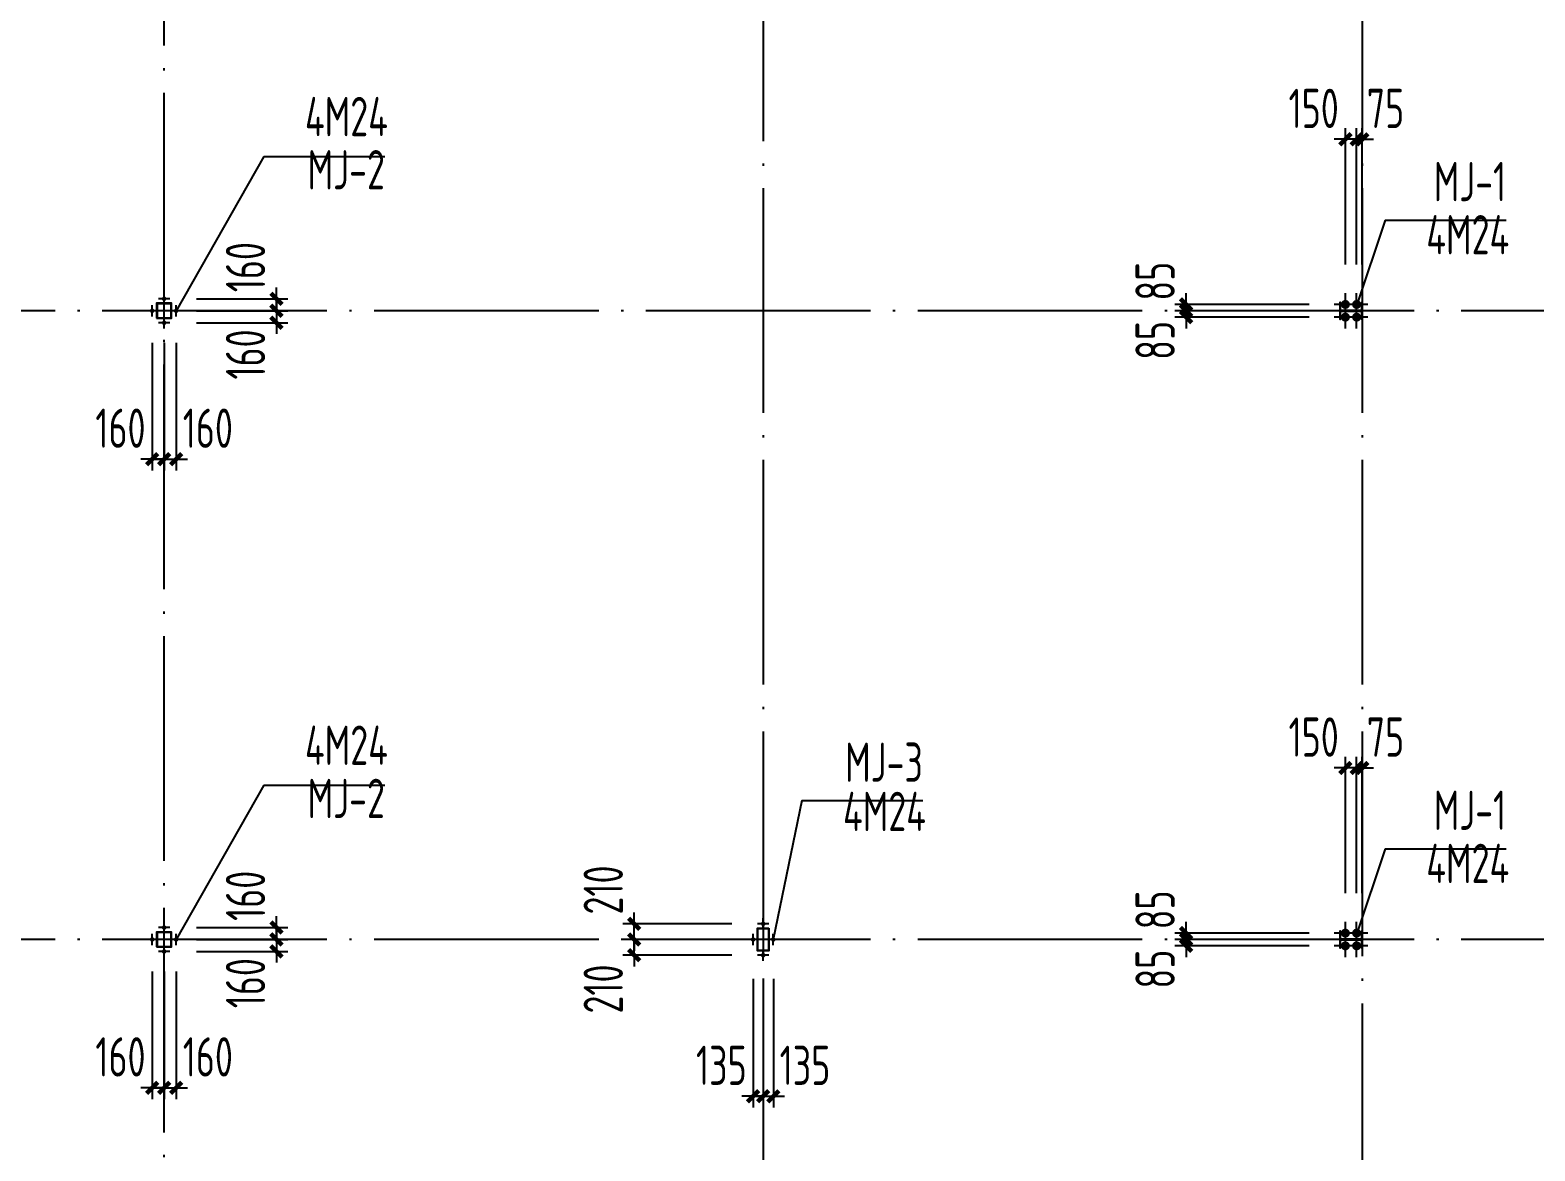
# Model space of a CAD drawing. Extents: x 899043 to 2598688, y -137197 to 211789.
# Drawn here: x 1296366 to 1316463, y 138726 to 153701 of the extents above; entities that cross this region are included whole.
import ezdxf
from ezdxf.enums import TextEntityAlignment as Align

# ---------------------------------------------------------------- set-up
doc = ezdxf.new("R2010")
doc.units = 0
doc.header["$LTSCALE"] = 1500
doc.header["$MEASUREMENT"] = 0
doc.linetypes.add('DASHED', pattern=[0.75, 0.5, -0.25])
doc.linetypes.add('DOTE', pattern=[2.42, 2, -0.2, 0.02, -0.2])
for name, color, linetype in [('AXIS', 3, 'Continuous'), ('BOLT', 252, 'Continuous'), ('Boltx', 252, 'DASHED'), ('COLUMN', 2, 'Continuous'), ('DIM', 3, 'Continuous'), ('M_Prof', 2, 'Continuous'), ('TEXT', 7, 'Continuous')]:
    doc.layers.add(name, color=color, linetype=linetype)
doc.styles.add('TSSD_Dimension', font='Tssdeng.shx', dxfattribs={"width": 0.7, "bigfont": 'hztxt.shx'})
doc.styles.add('TSSD_Label', font='Tssdeng.shx', dxfattribs={"width": 0.7, "bigfont": 'hztxt.shx'})
doc.dimstyles.new('TSSD_150_150', dxfattribs={"dimtxt": 525, "dimasz": 150, "dimexe": 150, "dimexo": 375, "dimgap": 150, "dimtad": 1, "dimdec": 0, "dimzin": 0, "dimdsep": 46, "dimtxsty": 'TSSD_Dimension', "dimblk": 'ARCHTICK', "dimblk1": 'ARCHTICK', "dimblk2": 'ARCHTICK', "dimcen": 0, "dimdle": 150, "dimclrt": 7, "dimadec": 0, "dimazin": 0, "dimtfac": 1, "dimtdec": 0, "dimtix": 1, "dimtmove": 2, "dimatfit": 3, "dimfxl": 0, "dimtolj": 1, "dimtzin": 0, "dimarcsym": 0})

# ---------------------------------------------------------------- blocks, each defined once
blk = doc.blocks.new('A$C5AF141BB')
at = {"layer": 'AXIS', "color": 253, "linetype": 'DOTE'}
for p, q in [((16000, -5247.5), (16000, 123526.9)), ((24000, 123526.9), (24000, -5247.5)), ((32000, 123526.9), (32000, -5247.5)), ((36323.2, 111000), (-26941.1, 111000)), ((36323.2, 102600), (-26262.1, 102600))]:
    blk.add_line(p, q, dxfattribs=at)
blk = doc.blocks.new('A$C0BB32EA6')
at = {"layer": 'COLUMN'}
for points in [[(46075, -16650), (46075, -16950), (45925, -16950), (45925, -16650)], [(46070, -16655), (46070, -16945), (45930, -16945), (45930, -16655)]]:
    blk.add_lwpolyline(points, close=True, dxfattribs=at)
at = {"layer": 'M_Prof'}
for points in [[(37900, -8500), (38100, -8500), (38100, -8300), (37900, -8300)], [(37906, -8494), (38094, -8494), (38094, -8306), (37906, -8306)], [(54000, -8510), (54000, -8290), (53990, -8290), (53990, -8396), (53710, -8396), (53710, -8290), (53700, -8290), (53700, -8510), (53710, -8510), (53710, -8404), (53990, -8404), (53990, -8510)], [(37900, -16900), (38100, -16900), (38100, -16700), (37900, -16700)], [(37906, -16894), (38094, -16894), (38094, -16706), (37906, -16706)], [(54000, -16910), (54000, -16690), (53990, -16690), (53990, -16796), (53710, -16796), (53710, -16690), (53700, -16690), (53700, -16910), (53710, -16910), (53710, -16804), (53990, -16804), (53990, -16910)]]:
    blk.add_lwpolyline(points, close=True, dxfattribs=at)
blk = doc.blocks.new('A$C2EA612DB')
at = {"layer": 'M_Prof'}
blk.add_blockref('A$C0BB32EA6', (-54000, 110765), dxfattribs=at)
blk = doc.blocks.new('_ArchTick')
at = {"color": 0, "linetype": 'ByBlock', "const_width": 0.4}
blk.add_lwpolyline([(-0.5, -0.5), (0.5, 0.5)], dxfattribs=at)
blk = doc.blocks.new('*D961')
at = {"layer": 'Defpoints', "color": 0}
for p in [(1313822, 141551), (1311804, 141466), (1313822, 141466)]:
    blk.add_point(p, dxfattribs=at)
at = {"layer": 'DIM', "color": 0, "lineweight": -2}
for p, q in [((1311804, 141551), (1311804, 141701)), ((1313447, 141551), (1311654, 141551)), ((1311804, 141551), (1311804, 141466)), ((1313447, 141466), (1311654, 141466)), ((1311804, 141466), (1311804, 141316))]:
    blk.add_line(p, q, dxfattribs=at)
at = {"layer": 'DIM', "color": 0, "lineweight": -2, "xscale": 150, "yscale": 150, "zscale": 150}
for p, rotation in [((1311804, 141551), 270), ((1311804, 141466), 90)]:
    blk.add_blockref('_ArchTick', p, dxfattribs=dict(at, rotation=rotation))
at = {"layer": 'DIM', "color": 7, "insert": (1311391, 141155), "char_height": 525, "attachment_point": 5, "rotation": 90, "style": 'TSSD_Dimension'}
blk.add_mtext('\\A1;85', dxfattribs=at)
blk = doc.blocks.new('*D962')
at = {"layer": 'Defpoints', "color": 0}
for p in [(1314082, 143842), (1314082, 141796), (1314157, 141796)]:
    blk.add_point(p, dxfattribs=at)
at = {"layer": 'DIM', "color": 0, "lineweight": -2}
for p, q in [((1314082, 142171), (1314082, 143992)), ((1314157, 142171), (1314157, 143992)), ((1314082, 143842), (1313932, 143842)), ((1314157, 143842), (1314082, 143842)), ((1314157, 143842), (1314307, 143842))]:
    blk.add_line(p, q, dxfattribs=at)
at = {"layer": 'DIM', "color": 0, "lineweight": -2, "xscale": 150, "yscale": 150, "zscale": 150}
blk.add_blockref('_ArchTick', (1314082, 143842), dxfattribs=at)
at = {"layer": 'DIM', "color": 0, "lineweight": -2, "xscale": 150, "yscale": 150, "zscale": 150, "rotation": 180}
blk.add_blockref('_ArchTick', (1314157, 143842), dxfattribs=at)
at = {"layer": 'DIM', "color": 7, "insert": (1314467, 144255), "char_height": 525, "attachment_point": 5, "style": 'TSSD_Dimension'}
blk.add_mtext('\\A1;75', dxfattribs=at)
blk = doc.blocks.new('*D963')
at = {"layer": 'Defpoints', "color": 0}
for p in [(1313932, 143842), (1313932, 141796), (1314082, 141796)]:
    blk.add_point(p, dxfattribs=at)
at = {"layer": 'DIM', "color": 0, "lineweight": -2}
for p, q in [((1313932, 142171), (1313932, 143992)), ((1314082, 142171), (1314082, 143992)), ((1313932, 143842), (1313782, 143842)), ((1314082, 143842), (1313932, 143842)), ((1314082, 143842), (1314232, 143842))]:
    blk.add_line(p, q, dxfattribs=at)
at = {"layer": 'DIM', "color": 0, "lineweight": -2, "xscale": 150, "yscale": 150, "zscale": 150}
blk.add_blockref('_ArchTick', (1313932, 143842), dxfattribs=at)
at = {"layer": 'DIM', "color": 0, "lineweight": -2, "xscale": 150, "yscale": 150, "zscale": 150, "rotation": 180}
blk.add_blockref('_ArchTick', (1314082, 143842), dxfattribs=at)
at = {"layer": 'DIM', "color": 7, "insert": (1313508, 144255), "char_height": 525, "attachment_point": 5, "style": 'TSSD_Dimension'}
blk.add_mtext('\\A1;150', dxfattribs=at)
blk = doc.blocks.new('*D964')
at = {"layer": 'Defpoints', "color": 0}
for p in [(1311804, 141551), (1313822, 141636), (1313822, 141551)]:
    blk.add_point(p, dxfattribs=at)
at = {"layer": 'DIM', "color": 0, "lineweight": -2}
for p, q in [((1311804, 141636), (1311804, 141786)), ((1313447, 141636), (1311654, 141636)), ((1313447, 141551), (1311654, 141551)), ((1311804, 141636), (1311804, 141551)), ((1311804, 141551), (1311804, 141401))]:
    blk.add_line(p, q, dxfattribs=at)
at = {"layer": 'DIM', "color": 0, "lineweight": -2, "xscale": 150, "yscale": 150, "zscale": 150}
for p, rotation in [((1311804, 141636), 270), ((1311804, 141551), 90)]:
    blk.add_blockref('_ArchTick', p, dxfattribs=dict(at, rotation=rotation))
at = {"layer": 'DIM', "color": 7, "insert": (1311391, 141946), "char_height": 525, "attachment_point": 5, "rotation": 90, "style": 'TSSD_Dimension'}
blk.add_mtext('\\A1;85', dxfattribs=at)
blk = doc.blocks.new('*D965')
at = {"layer": 'Defpoints', "color": 0}
for p in [(1297997, 141499), (1298157, 141499), (1298157, 139569)]:
    blk.add_point(p, dxfattribs=at)
at = {"layer": 'DIM', "color": 0, "lineweight": -2}
for p, q in [((1297997, 141124), (1297997, 139419)), ((1298157, 141124), (1298157, 139419)), ((1297997, 139569), (1297847, 139569)), ((1297997, 139569), (1298157, 139569)), ((1298157, 139569), (1298307, 139569))]:
    blk.add_line(p, q, dxfattribs=at)
at = {"layer": 'DIM', "color": 0, "lineweight": -2, "xscale": 150, "yscale": 150, "zscale": 150}
blk.add_blockref('_ArchTick', (1297997, 139569), dxfattribs=at)
at = {"layer": 'DIM', "color": 0, "lineweight": -2, "xscale": 150, "yscale": 150, "zscale": 150, "rotation": 180}
blk.add_blockref('_ArchTick', (1298157, 139569), dxfattribs=at)
at = {"layer": 'DIM', "color": 7, "insert": (1297573, 139982), "char_height": 525, "attachment_point": 5, "style": 'TSSD_Dimension'}
blk.add_mtext('\\A1;160', dxfattribs=at)
blk = doc.blocks.new('*D966')
at = {"layer": 'Defpoints', "color": 0}
for p in [(1298157, 141499), (1298317, 141499), (1298317, 139569)]:
    blk.add_point(p, dxfattribs=at)
at = {"layer": 'DIM', "color": 0, "lineweight": -2}
for p, q in [((1298157, 141124), (1298157, 139419)), ((1298317, 141124), (1298317, 139419)), ((1298157, 139569), (1298007, 139569)), ((1298157, 139569), (1298317, 139569)), ((1298317, 139569), (1298467, 139569))]:
    blk.add_line(p, q, dxfattribs=at)
at = {"layer": 'DIM', "color": 0, "lineweight": -2, "xscale": 150, "yscale": 150, "zscale": 150}
blk.add_blockref('_ArchTick', (1298157, 139569), dxfattribs=at)
at = {"layer": 'DIM', "color": 0, "lineweight": -2, "xscale": 150, "yscale": 150, "zscale": 150, "rotation": 180}
blk.add_blockref('_ArchTick', (1298317, 139569), dxfattribs=at)
at = {"layer": 'DIM', "color": 7, "insert": (1298740, 139982), "char_height": 525, "attachment_point": 5, "style": 'TSSD_Dimension'}
blk.add_mtext('\\A1;160', dxfattribs=at)
blk = doc.blocks.new('*D967')
at = {"layer": 'Defpoints', "color": 0}
for p in [(1298214, 141711), (1298214, 141551), (1299656, 141551)]:
    blk.add_point(p, dxfattribs=at)
at = {"layer": 'DIM', "color": 0, "lineweight": -2}
for p, q in [((1298589, 141711), (1299806, 141711)), ((1299656, 141711), (1299656, 141861)), ((1299656, 141711), (1299656, 141551)), ((1298589, 141551), (1299806, 141551)), ((1299656, 141551), (1299656, 141401))]:
    blk.add_line(p, q, dxfattribs=at)
at = {"layer": 'DIM', "color": 0, "lineweight": -2, "xscale": 150, "yscale": 150, "zscale": 150}
for p, rotation in [((1299656, 141711), 270), ((1299656, 141551), 90)]:
    blk.add_blockref('_ArchTick', p, dxfattribs=dict(at, rotation=rotation))
at = {"layer": 'DIM', "color": 7, "insert": (1299243, 142134), "char_height": 525, "attachment_point": 5, "rotation": 90, "style": 'TSSD_Dimension'}
blk.add_mtext('\\A1;160', dxfattribs=at)
blk = doc.blocks.new('*D968')
at = {"layer": 'Defpoints', "color": 0}
for p in [(1298214, 141551), (1298214, 141391), (1299656, 141391)]:
    blk.add_point(p, dxfattribs=at)
at = {"layer": 'DIM', "color": 0, "lineweight": -2}
for p, q in [((1299656, 141551), (1299656, 141701)), ((1298589, 141551), (1299806, 141551)), ((1299656, 141551), (1299656, 141391)), ((1298589, 141391), (1299806, 141391)), ((1299656, 141391), (1299656, 141241))]:
    blk.add_line(p, q, dxfattribs=at)
at = {"layer": 'DIM', "color": 0, "lineweight": -2, "xscale": 150, "yscale": 150, "zscale": 150}
for p, rotation in [((1299656, 141551), 270), ((1299656, 141391), 90)]:
    blk.add_blockref('_ArchTick', p, dxfattribs=dict(at, rotation=rotation))
at = {"layer": 'DIM', "color": 7, "insert": (1299243, 140967), "char_height": 525, "attachment_point": 5, "rotation": 90, "style": 'TSSD_Dimension'}
blk.add_mtext('\\A1;160', dxfattribs=at)
blk = doc.blocks.new('*D1239')
at = {"layer": 'Defpoints', "color": 0}
for p in [(1313822, 149951), (1311804, 149866), (1313822, 149866)]:
    blk.add_point(p, dxfattribs=at)
at = {"layer": 'DIM', "color": 0, "lineweight": -2}
for p, q in [((1313447, 149951), (1311654, 149951)), ((1311804, 149951), (1311804, 150101)), ((1311804, 149951), (1311804, 149866)), ((1313447, 149866), (1311654, 149866)), ((1311804, 149866), (1311804, 149716))]:
    blk.add_line(p, q, dxfattribs=at)
at = {"layer": 'DIM', "color": 0, "lineweight": -2, "xscale": 150, "yscale": 150, "zscale": 150}
for p, rotation in [((1311804, 149951), 270), ((1311804, 149866), 90)]:
    blk.add_blockref('_ArchTick', p, dxfattribs=dict(at, rotation=rotation))
at = {"layer": 'DIM', "color": 7, "insert": (1311391, 149555), "char_height": 525, "attachment_point": 5, "rotation": 90, "style": 'TSSD_Dimension'}
blk.add_mtext('\\A1;85', dxfattribs=at)
blk = doc.blocks.new('*D1240')
at = {"layer": 'Defpoints', "color": 0}
for p in [(1314082, 152242), (1314082, 150196), (1314157, 150196)]:
    blk.add_point(p, dxfattribs=at)
at = {"layer": 'DIM', "color": 0, "lineweight": -2}
for p, q in [((1314082, 150571), (1314082, 152392)), ((1314157, 150571), (1314157, 152392)), ((1314082, 152242), (1313932, 152242)), ((1314157, 152242), (1314082, 152242)), ((1314157, 152242), (1314307, 152242))]:
    blk.add_line(p, q, dxfattribs=at)
at = {"layer": 'DIM', "color": 0, "lineweight": -2, "xscale": 150, "yscale": 150, "zscale": 150}
blk.add_blockref('_ArchTick', (1314082, 152242), dxfattribs=at)
at = {"layer": 'DIM', "color": 0, "lineweight": -2, "xscale": 150, "yscale": 150, "zscale": 150, "rotation": 180}
blk.add_blockref('_ArchTick', (1314157, 152242), dxfattribs=at)
at = {"layer": 'DIM', "color": 7, "insert": (1314467, 152655), "char_height": 525, "attachment_point": 5, "style": 'TSSD_Dimension'}
blk.add_mtext('\\A1;75', dxfattribs=at)
blk = doc.blocks.new('*D1241')
at = {"layer": 'Defpoints', "color": 0}
for p in [(1313932, 152242), (1313932, 150196), (1314082, 150196)]:
    blk.add_point(p, dxfattribs=at)
at = {"layer": 'DIM', "color": 0, "lineweight": -2}
for p, q in [((1313932, 150571), (1313932, 152392)), ((1314082, 150571), (1314082, 152392)), ((1313932, 152242), (1313782, 152242)), ((1314082, 152242), (1313932, 152242)), ((1314082, 152242), (1314232, 152242))]:
    blk.add_line(p, q, dxfattribs=at)
at = {"layer": 'DIM', "color": 0, "lineweight": -2, "xscale": 150, "yscale": 150, "zscale": 150}
blk.add_blockref('_ArchTick', (1313932, 152242), dxfattribs=at)
at = {"layer": 'DIM', "color": 0, "lineweight": -2, "xscale": 150, "yscale": 150, "zscale": 150, "rotation": 180}
blk.add_blockref('_ArchTick', (1314082, 152242), dxfattribs=at)
at = {"layer": 'DIM', "color": 7, "insert": (1313508, 152655), "char_height": 525, "attachment_point": 5, "style": 'TSSD_Dimension'}
blk.add_mtext('\\A1;150', dxfattribs=at)
blk = doc.blocks.new('*D1242')
at = {"layer": 'Defpoints', "color": 0}
for p in [(1311804, 149951), (1313822, 150036), (1313822, 149951)]:
    blk.add_point(p, dxfattribs=at)
at = {"layer": 'DIM', "color": 0, "lineweight": -2}
for p, q in [((1311804, 150036), (1311804, 150186)), ((1313447, 150036), (1311654, 150036)), ((1313447, 149951), (1311654, 149951)), ((1311804, 150036), (1311804, 149951)), ((1311804, 149951), (1311804, 149801))]:
    blk.add_line(p, q, dxfattribs=at)
at = {"layer": 'DIM', "color": 0, "lineweight": -2, "xscale": 150, "yscale": 150, "zscale": 150}
for p, rotation in [((1311804, 150036), 270), ((1311804, 149951), 90)]:
    blk.add_blockref('_ArchTick', p, dxfattribs=dict(at, rotation=rotation))
at = {"layer": 'DIM', "color": 7, "insert": (1311391, 150346), "char_height": 525, "attachment_point": 5, "rotation": 90, "style": 'TSSD_Dimension'}
blk.add_mtext('\\A1;85', dxfattribs=at)
blk = doc.blocks.new('*D1243')
at = {"layer": 'Defpoints', "color": 0}
for p in [(1297997, 149899), (1298157, 149899), (1298157, 147969)]:
    blk.add_point(p, dxfattribs=at)
at = {"layer": 'DIM', "color": 0, "lineweight": -2}
for p, q in [((1297997, 149524), (1297997, 147819)), ((1298157, 149524), (1298157, 147819)), ((1297997, 147969), (1297847, 147969)), ((1297997, 147969), (1298157, 147969)), ((1298157, 147969), (1298307, 147969))]:
    blk.add_line(p, q, dxfattribs=at)
at = {"layer": 'DIM', "color": 0, "lineweight": -2, "xscale": 150, "yscale": 150, "zscale": 150}
blk.add_blockref('_ArchTick', (1297997, 147969), dxfattribs=at)
at = {"layer": 'DIM', "color": 0, "lineweight": -2, "xscale": 150, "yscale": 150, "zscale": 150, "rotation": 180}
blk.add_blockref('_ArchTick', (1298157, 147969), dxfattribs=at)
at = {"layer": 'DIM', "color": 7, "insert": (1297573, 148382), "char_height": 525, "attachment_point": 5, "style": 'TSSD_Dimension'}
blk.add_mtext('\\A1;160', dxfattribs=at)
blk = doc.blocks.new('*D1244')
at = {"layer": 'Defpoints', "color": 0}
for p in [(1298157, 149899), (1298317, 149899), (1298317, 147969)]:
    blk.add_point(p, dxfattribs=at)
at = {"layer": 'DIM', "color": 0, "lineweight": -2}
for p, q in [((1298157, 149524), (1298157, 147819)), ((1298317, 149524), (1298317, 147819)), ((1298157, 147969), (1298007, 147969)), ((1298157, 147969), (1298317, 147969)), ((1298317, 147969), (1298467, 147969))]:
    blk.add_line(p, q, dxfattribs=at)
at = {"layer": 'DIM', "color": 0, "lineweight": -2, "xscale": 150, "yscale": 150, "zscale": 150}
blk.add_blockref('_ArchTick', (1298157, 147969), dxfattribs=at)
at = {"layer": 'DIM', "color": 0, "lineweight": -2, "xscale": 150, "yscale": 150, "zscale": 150, "rotation": 180}
blk.add_blockref('_ArchTick', (1298317, 147969), dxfattribs=at)
at = {"layer": 'DIM', "color": 7, "insert": (1298740, 148382), "char_height": 525, "attachment_point": 5, "style": 'TSSD_Dimension'}
blk.add_mtext('\\A1;160', dxfattribs=at)
blk = doc.blocks.new('*D1245')
at = {"layer": 'Defpoints', "color": 0}
for p in [(1298214, 150111), (1298214, 149951), (1299656, 149951)]:
    blk.add_point(p, dxfattribs=at)
at = {"layer": 'DIM', "color": 0, "lineweight": -2}
for p, q in [((1299656, 150111), (1299656, 150261)), ((1298589, 150111), (1299806, 150111)), ((1298589, 149951), (1299806, 149951)), ((1299656, 150111), (1299656, 149951)), ((1299656, 149951), (1299656, 149801))]:
    blk.add_line(p, q, dxfattribs=at)
at = {"layer": 'DIM', "color": 0, "lineweight": -2, "xscale": 150, "yscale": 150, "zscale": 150}
for p, rotation in [((1299656, 150111), 270), ((1299656, 149951), 90)]:
    blk.add_blockref('_ArchTick', p, dxfattribs=dict(at, rotation=rotation))
at = {"layer": 'DIM', "color": 7, "insert": (1299243, 150534), "char_height": 525, "attachment_point": 5, "rotation": 90, "style": 'TSSD_Dimension'}
blk.add_mtext('\\A1;160', dxfattribs=at)
blk = doc.blocks.new('*D1246')
at = {"layer": 'Defpoints', "color": 0}
for p in [(1298214, 149951), (1298214, 149791), (1299656, 149791)]:
    blk.add_point(p, dxfattribs=at)
at = {"layer": 'DIM', "color": 0, "lineweight": -2}
for p, q in [((1298589, 149951), (1299806, 149951)), ((1299656, 149951), (1299656, 150101)), ((1299656, 149951), (1299656, 149791)), ((1298589, 149791), (1299806, 149791)), ((1299656, 149791), (1299656, 149641))]:
    blk.add_line(p, q, dxfattribs=at)
at = {"layer": 'DIM', "color": 0, "lineweight": -2, "xscale": 150, "yscale": 150, "zscale": 150}
for p, rotation in [((1299656, 149951), 270), ((1299656, 149791), 90)]:
    blk.add_blockref('_ArchTick', p, dxfattribs=dict(at, rotation=rotation))
at = {"layer": 'DIM', "color": 7, "insert": (1299243, 149367), "char_height": 525, "attachment_point": 5, "rotation": 90, "style": 'TSSD_Dimension'}
blk.add_mtext('\\A1;160', dxfattribs=at)
blk = doc.blocks.new('*D973')
at = {"layer": 'Defpoints', "color": 0}
for p in [(1304434, 141551), (1306111, 141551), (1306111, 141341)]:
    blk.add_point(p, dxfattribs=at)
at = {"layer": 'DIM', "color": 0, "lineweight": -2}
for p, q in [((1304434, 141551), (1304434, 141701)), ((1305736, 141551), (1304284, 141551)), ((1304434, 141341), (1304434, 141551)), ((1305736, 141341), (1304284, 141341)), ((1304434, 141341), (1304434, 141191))]:
    blk.add_line(p, q, dxfattribs=at)
at = {"layer": 'DIM', "color": 0, "lineweight": -2, "xscale": 150, "yscale": 150, "zscale": 150}
for p, rotation in [((1304434, 141551), 270), ((1304434, 141341), 90)]:
    blk.add_blockref('_ArchTick', p, dxfattribs=dict(at, rotation=rotation))
at = {"layer": 'DIM', "color": 7, "insert": (1304021, 140889), "char_height": 525, "attachment_point": 5, "rotation": 90, "style": 'TSSD_Dimension'}
blk.add_mtext('\\A1;210', dxfattribs=at)
blk = doc.blocks.new('*D974')
at = {"layer": 'Defpoints', "color": 0}
for p in [(1304434, 141761), (1306111, 141761), (1306111, 141551)]:
    blk.add_point(p, dxfattribs=at)
at = {"layer": 'DIM', "color": 0, "lineweight": -2}
for p, q in [((1304434, 141761), (1304434, 141911)), ((1305736, 141761), (1304284, 141761)), ((1304434, 141551), (1304434, 141761)), ((1305736, 141551), (1304284, 141551)), ((1304434, 141551), (1304434, 141401))]:
    blk.add_line(p, q, dxfattribs=at)
at = {"layer": 'DIM', "color": 0, "lineweight": -2, "xscale": 150, "yscale": 150, "zscale": 150}
for p, rotation in [((1304434, 141761), 270), ((1304434, 141551), 90)]:
    blk.add_blockref('_ArchTick', p, dxfattribs=dict(at, rotation=rotation))
at = {"layer": 'DIM', "color": 7, "insert": (1304021, 142212), "char_height": 525, "attachment_point": 5, "rotation": 90, "style": 'TSSD_Dimension'}
blk.add_mtext('\\A1;210', dxfattribs=at)
blk = doc.blocks.new('*D975')
at = {"layer": 'Defpoints', "color": 0}
for p in [(1306022, 141401), (1306157, 141401), (1306157, 139456)]:
    blk.add_point(p, dxfattribs=at)
at = {"layer": 'DIM', "color": 0, "lineweight": -2}
for p, q in [((1306022, 141026), (1306022, 139306)), ((1306157, 141026), (1306157, 139306)), ((1306022, 139456), (1305872, 139456)), ((1306022, 139456), (1306157, 139456)), ((1306157, 139456), (1306307, 139456))]:
    blk.add_line(p, q, dxfattribs=at)
at = {"layer": 'DIM', "color": 0, "lineweight": -2, "xscale": 150, "yscale": 150, "zscale": 150}
blk.add_blockref('_ArchTick', (1306022, 139456), dxfattribs=at)
at = {"layer": 'DIM', "color": 0, "lineweight": -2, "xscale": 150, "yscale": 150, "zscale": 150, "rotation": 180}
blk.add_blockref('_ArchTick', (1306157, 139456), dxfattribs=at)
at = {"layer": 'DIM', "color": 7, "insert": (1305598, 139869), "char_height": 525, "attachment_point": 5, "style": 'TSSD_Dimension'}
blk.add_mtext('\\A1;135', dxfattribs=at)
blk = doc.blocks.new('*D976')
at = {"layer": 'Defpoints', "color": 0}
for p in [(1306157, 141401), (1306292, 141401), (1306292, 139456)]:
    blk.add_point(p, dxfattribs=at)
at = {"layer": 'DIM', "color": 0, "lineweight": -2}
for p, q in [((1306157, 141026), (1306157, 139306)), ((1306292, 141026), (1306292, 139306)), ((1306157, 139456), (1306007, 139456)), ((1306157, 139456), (1306292, 139456)), ((1306292, 139456), (1306442, 139456))]:
    blk.add_line(p, q, dxfattribs=at)
at = {"layer": 'DIM', "color": 0, "lineweight": -2, "xscale": 150, "yscale": 150, "zscale": 150}
blk.add_blockref('_ArchTick', (1306157, 139456), dxfattribs=at)
at = {"layer": 'DIM', "color": 0, "lineweight": -2, "xscale": 150, "yscale": 150, "zscale": 150, "rotation": 180}
blk.add_blockref('_ArchTick', (1306292, 139456), dxfattribs=at)
at = {"layer": 'DIM', "color": 7, "insert": (1306715, 139869), "char_height": 525, "attachment_point": 5, "style": 'TSSD_Dimension'}
blk.add_mtext('\\A1;135', dxfattribs=at)

msp = doc.modelspace()

# ---------------------------------------------------------------- linework, layer by layer
at = {"layer": 'BOLT'}
for p, q in [((1298156.5, 150035.6), (1298156.5, 150185.6)), ((1298071.5, 149950.6), (1297921.5, 149950.6)), ((1297996.5, 149875.6), (1297996.5, 150025.6)), ((1298231.5, 150110.6), (1298081.5, 150110.6)), ((1298391.5, 149950.6), (1298241.5, 149950.6)), ((1298316.5, 149875.6), (1298316.5, 150025.6)), ((1298231.5, 149790.6), (1298081.5, 149790.6)), ((1298156.5, 149715.6), (1298156.5, 149865.6)), ((1298231.5, 141710.6), (1298081.5, 141710.6)), ((1298156.5, 141635.6), (1298156.5, 141785.6)), ((1306231.5, 141760.6), (1306081.5, 141760.6)), ((1306156.5, 141685.6), (1306156.5, 141835.6)), ((1298071.5, 141550.6), (1297921.5, 141550.6)), ((1297996.5, 141475.6), (1297996.5, 141625.6)), ((1298391.5, 141550.6), (1298241.5, 141550.6)), ((1298316.5, 141475.6), (1298316.5, 141625.6)), ((1306096.5, 141550.6), (1305946.5, 141550.6)), ((1306021.5, 141475.6), (1306021.5, 141625.6)), ((1306366.5, 141550.6), (1306216.5, 141550.6)), ((1306291.5, 141475.6), (1306291.5, 141625.6)), ((1298231.5, 141390.6), (1298081.5, 141390.6)), ((1298156.5, 141315.6), (1298156.5, 141465.6)), ((1306231.5, 141340.6), (1306081.5, 141340.6)), ((1306156.5, 141265.6), (1306156.5, 141415.6))]:
    msp.add_line(p, q, dxfattribs=at)
at = {"layer": 'BOLT', "const_width": 30}
for points in [[(1298156.5, 150125.6, 1), (1298156.5, 150095.6, 1)], [(1297996.5, 149965.6, 1), (1297996.5, 149935.6, 1)], [(1298316.5, 149965.6, 1), (1298316.5, 149935.6, 1)], [(1298156.5, 149805.6, 1), (1298156.5, 149775.6, 1)], [(1298156.5, 141725.6, 1), (1298156.5, 141695.6, 1)], [(1306156.5, 141775.6, 1), (1306156.5, 141745.6, 1)], [(1297996.5, 141565.6, 1), (1297996.5, 141535.6, 1)], [(1298316.5, 141565.6, 1), (1298316.5, 141535.6, 1)], [(1306021.5, 141565.6, 1), (1306021.5, 141535.6, 1)], [(1306291.5, 141565.6, 1), (1306291.5, 141535.6, 1)], [(1298156.5, 141405.6, 1), (1298156.5, 141375.6, 1)], [(1306156.5, 141355.6, 1), (1306156.5, 141325.6, 1)]]:
    msp.add_lwpolyline(points, format="xyb", close=True, dxfattribs=at)
at = {"layer": 'Boltx'}
for p, q in [((1313931.5, 149885.6), (1313931.5, 150185.6)), ((1314081.5, 149885.6), (1314081.5, 150185.6)), ((1314081.5, 150035.6), (1313781.5, 150035.6)), ((1314231.5, 150035.6), (1313931.5, 150035.6)), ((1313931.5, 149715.6), (1313931.5, 150015.6)), ((1314081.5, 149715.6), (1314081.5, 150015.6)), ((1314081.5, 149865.6), (1313781.5, 149865.6)), ((1314231.5, 149865.6), (1313931.5, 149865.6)), ((1313931.5, 141485.6), (1313931.5, 141785.6)), ((1314081.5, 141485.6), (1314081.5, 141785.6)), ((1314081.5, 141635.6), (1313781.5, 141635.6)), ((1314231.5, 141635.6), (1313931.5, 141635.6)), ((1313931.5, 141315.6), (1313931.5, 141615.6)), ((1314081.5, 141315.6), (1314081.5, 141615.6)), ((1314081.5, 141465.6), (1313781.5, 141465.6)), ((1314231.5, 141465.6), (1313931.5, 141465.6))]:
    msp.add_line(p, q, dxfattribs=at)
for points in [[(1313931.5, 150065.6, 60, 60, 1), (1313931.5, 150005.6, 60, 60, 1)], [(1313931.5, 149895.6, 60, 60, 1), (1313931.5, 149835.6, 60, 60, 1)], [(1314081.5, 150065.6, 60, 60, 1), (1314081.5, 150005.6, 60, 60, 1)], [(1314081.5, 149895.6, 60, 60, 1), (1314081.5, 149835.6, 60, 60, 1)], [(1313931.5, 141665.6, 60, 60, 1), (1313931.5, 141605.6, 60, 60, 1)], [(1314081.5, 141665.6, 60, 60, 1), (1314081.5, 141605.6, 60, 60, 1)], [(1313931.5, 141495.6, 60, 60, 1), (1313931.5, 141435.6, 60, 60, 1)], [(1314081.5, 141495.6, 60, 60, 1), (1314081.5, 141435.6, 60, 60, 1)]]:
    msp.add_lwpolyline(points, format="xyseb", close=True, dxfattribs=at)
at = {"layer": 'TEXT'}
for p, q in [((1299488.7, 152014.4), (1298316.5, 149950.6)), ((1299488.7, 152014.4), (1301104, 152014.4)), ((1314464.1, 151163.5), (1314081.5, 150015.6)), ((1314464.1, 151163.5), (1316079.3, 151163.5)), ((1299488.7, 143614.4), (1298316.5, 141550.6)), ((1299488.7, 143614.4), (1301104, 143614.4)), ((1306674.1, 143406.3), (1306291.5, 141550.6)), ((1306674.1, 143406.3), (1308289.3, 143406.3)), ((1314464.1, 142763.5), (1314081.5, 141615.6)), ((1314464.1, 142763.5), (1316079.3, 142763.5))]:
    msp.add_line(p, q, dxfattribs=at)

# ---------------------------------------------------------------- block references
at = {"layer": 'AXIS'}
for name, p in [('A$C5AF141BB', (1282156.5, 38950.6)), ('A$C2EA612DB', (1314156.5, 47585.6))]:
    msp.add_blockref(name, p, dxfattribs=at)

# ---------------------------------------------------------------- texts
at = {"layer": 'TEXT', "style": 'TSSD_Label', "width": 0.7}
for s, p in [('4M24', (1301144.8, 152125.8)), ('MJ-2', (1301104, 151415.8)), ('MJ-1', (1316079.3, 151257.3)), ('4M24', (1316120.2, 150547.3)), ('4M24', (1301144.8, 143725.8)), ('MJ-2', (1301104, 143015.8)), ('MJ-1', (1316079.3, 142857.3)), ('4M24', (1316120.2, 142147.3))]:
    msp.add_text(s, height=525, dxfattribs=at).set_placement(p, align=Align.BOTTOM_RIGHT)
for s, p in [('MJ-3', (1308289.3, 143500)), ('4M24', (1308330.2, 142841.7))]:
    msp.add_text(s, height=525, rotation=0, dxfattribs=at).set_placement(p, align=Align.BOTTOM_RIGHT)

# ---------------------------------------------------------------- dimensions: what is measured, and where the dimension line sits
at = {"layer": 'DIM'}
for base, p1, p2, picture, middle in [((1313931.5, 152242.4), (1314081.5, 150195.5), (1313931.5, 150195.5), '*D1241', (1313508.2, 152654.9)), ((1314081.5, 152242.4), (1314156.5, 150195.5), (1314081.5, 150195.5), '*D1240', (1314466.8, 152654.9)), ((1298156.5, 147969.2), (1297996.5, 149899.4), (1298156.5, 149899.4), '*D1243', (1297573.2, 148381.7)), ((1298316.5, 147969.2), (1298156.5, 149899.4), (1298316.5, 149899.4), '*D1244', (1298739.9, 148381.7)), ((1313931.5, 143842.4), (1314081.5, 141795.5), (1313931.5, 141795.5), '*D963', (1313508.2, 144254.9)), ((1314081.5, 143842.4), (1314156.5, 141795.5), (1314081.5, 141795.5), '*D962', (1314466.8, 144254.9)), ((1298156.5, 139569.2), (1297996.5, 141499.4), (1298156.5, 141499.4), '*D965', (1297573.2, 139981.7)), ((1298316.5, 139569.2), (1298156.5, 141499.4), (1298316.5, 141499.4), '*D966', (1298739.9, 139981.7)), ((1306156.5, 139456.2), (1306021.5, 141400.6), (1306156.5, 141400.6), '*D975', (1305598.2, 139868.7)), ((1306291.5, 139456.2), (1306156.5, 141400.6), (1306291.5, 141400.6), '*D976', (1306714.9, 139868.7))]:
    dim = msp.add_linear_dim(base=base, p1=p1, p2=p2, dimstyle='TSSD_150_150', dxfattribs=at)
    dim.commit()
    dim.dimension.update_dxf_attribs({"geometry": picture, "text_midpoint": middle, "dimtype": 160})
for base, p1, p2, angle, picture, middle in [((1299655.5, 149950.6), (1298214.2, 150110.6), (1298214.2, 149950.6), 270, '*D1245', (1299243, 150534)), ((1311803.8, 149950.6), (1313822.5, 150035.6), (1313822.5, 149950.6), 270, '*D1242', (1311391.3, 150345.9)), ((1299655.5, 149790.6), (1298214.2, 149950.6), (1298214.2, 149790.6), 270, '*D1246', (1299243, 149367.2)), ((1311803.8, 149865.6), (1313822.5, 149950.6), (1313822.5, 149865.6), 270, '*D1239', (1311391.3, 149555.3)), ((1299655.5, 141550.6), (1298214.2, 141710.6), (1298214.2, 141550.6), 270, '*D967', (1299243, 142134)), ((1304433.8, 141760.6), (1306110.8, 141550.6), (1306110.8, 141760.6), 90.00001, '*D974', (1304021.3, 142212.2)), ((1311803.8, 141550.6), (1313822.5, 141635.6), (1313822.5, 141550.6), 270, '*D964', (1311391.3, 141945.9)), ((1299655.5, 141390.6), (1298214.2, 141550.6), (1298214.2, 141390.6), 270, '*D968', (1299243, 140967.2)), ((1304433.8, 141550.6), (1306110.8, 141340.6), (1306110.8, 141550.6), 90.00001, '*D973', (1304021.3, 140889)), ((1311803.8, 141465.6), (1313822.5, 141550.6), (1313822.5, 141465.6), 270, '*D961', (1311391.3, 141155.3))]:
    dim = msp.add_linear_dim(base=base, p1=p1, p2=p2, angle=angle, dimstyle='TSSD_150_150', dxfattribs=at)
    dim.commit()
    dim.dimension.update_dxf_attribs({"geometry": picture, "text_midpoint": middle, "dimtype": 160})

doc.saveas('drawing.dxf')
